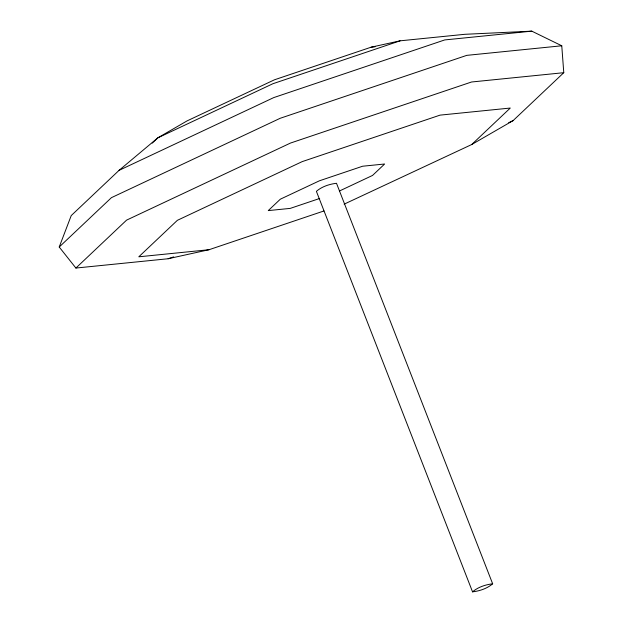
<?xml version="1.0" encoding="UTF-8"?>
<svg xmlns="http://www.w3.org/2000/svg" width="623" height="623" viewBox="0 0 623 623"><rect width="100%" height="100%" fill="white"/><g stroke="black" fill="none" stroke-linecap="round" stroke-linejoin="round"><path stroke-width="0.93" d="M323.929 210.971L209.017 249.722L168.124 258.747L75.905 268.054L59.224 247.02L71.232 215.574L119.071 170.336L157.814 137.847L187.048 120.909L274.517 79.775L371.176 47.177L400.083 40.83L464.844 34.304L531.793 31.15L561.767 45.783L563.776 72.689L513.103 120.613L471.697 144.536L344.153 204.149M152.23 143.126L157.814 137.847L272.905 83.723L400.083 40.83M59.224 247.02L111.424 197.662L280.233 118.269L466.767 55.361L561.767 45.783M75.905 268.054L126.578 220.129L290.466 143.064L471.556 81.995L563.776 72.689M471.697 144.536L510.284 108.044L440.064 115.13L302.171 161.63L177.384 220.316L138.797 256.808L209.017 249.722M472.546 591.85C477.989 587.131 485.543 584.639 492.653 583.798L336.498 183.287C329.388 184.12 321.834 186.612 316.391 191.331L472.546 591.85C479.655 591.009 487.209 588.517 492.653 583.798M119.071 170.336L273.777 97.585L444.736 39.927L531.793 31.15M339.535 190.965L372.538 175.437L384.632 164.005L362.633 166.224L319.435 180.795L280.342 199.181L268.256 210.605L290.256 208.386L319.669 198.472M508.718 122.669L513.103 120.613M168.124 258.747L173.646 256.894M371.176 47.177L375.038 46.787"/></g></svg>
